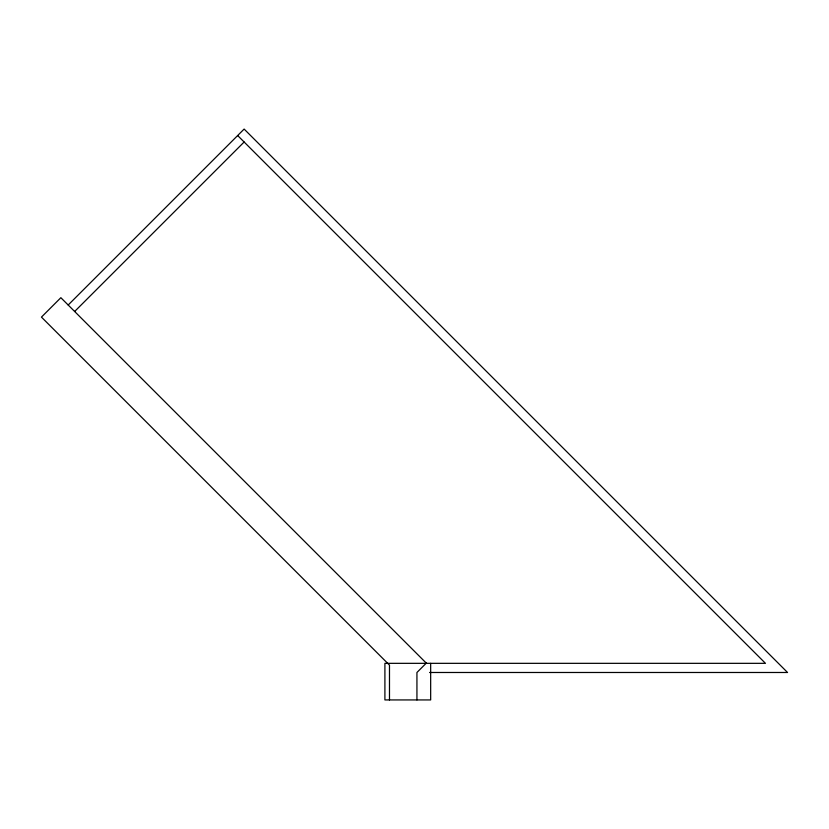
<?xml version="1.0" encoding="UTF-8"?>
<svg xmlns="http://www.w3.org/2000/svg" width="829" height="829" viewBox="0 0 829 829"><rect width="100%" height="100%" fill="white"/><g stroke="black" fill="none" stroke-linecap="round" stroke-linejoin="round"><path stroke-width="1.24" d="M68.185 305.01L244.13 129.065L787.55 672.485L429.546 672.485M74.651 311.486L244.13 142.008M426.293 663.127L416.935 672.485L416.935 699.935M237.664 135.531L765.457 663.335L384.905 663.335L384.905 699.935L430.665 699.935L430.665 663.335M426.5 663.335L60.859 297.694L41.45 317.103L389.485 665.138L389.485 699.935"/></g></svg>
